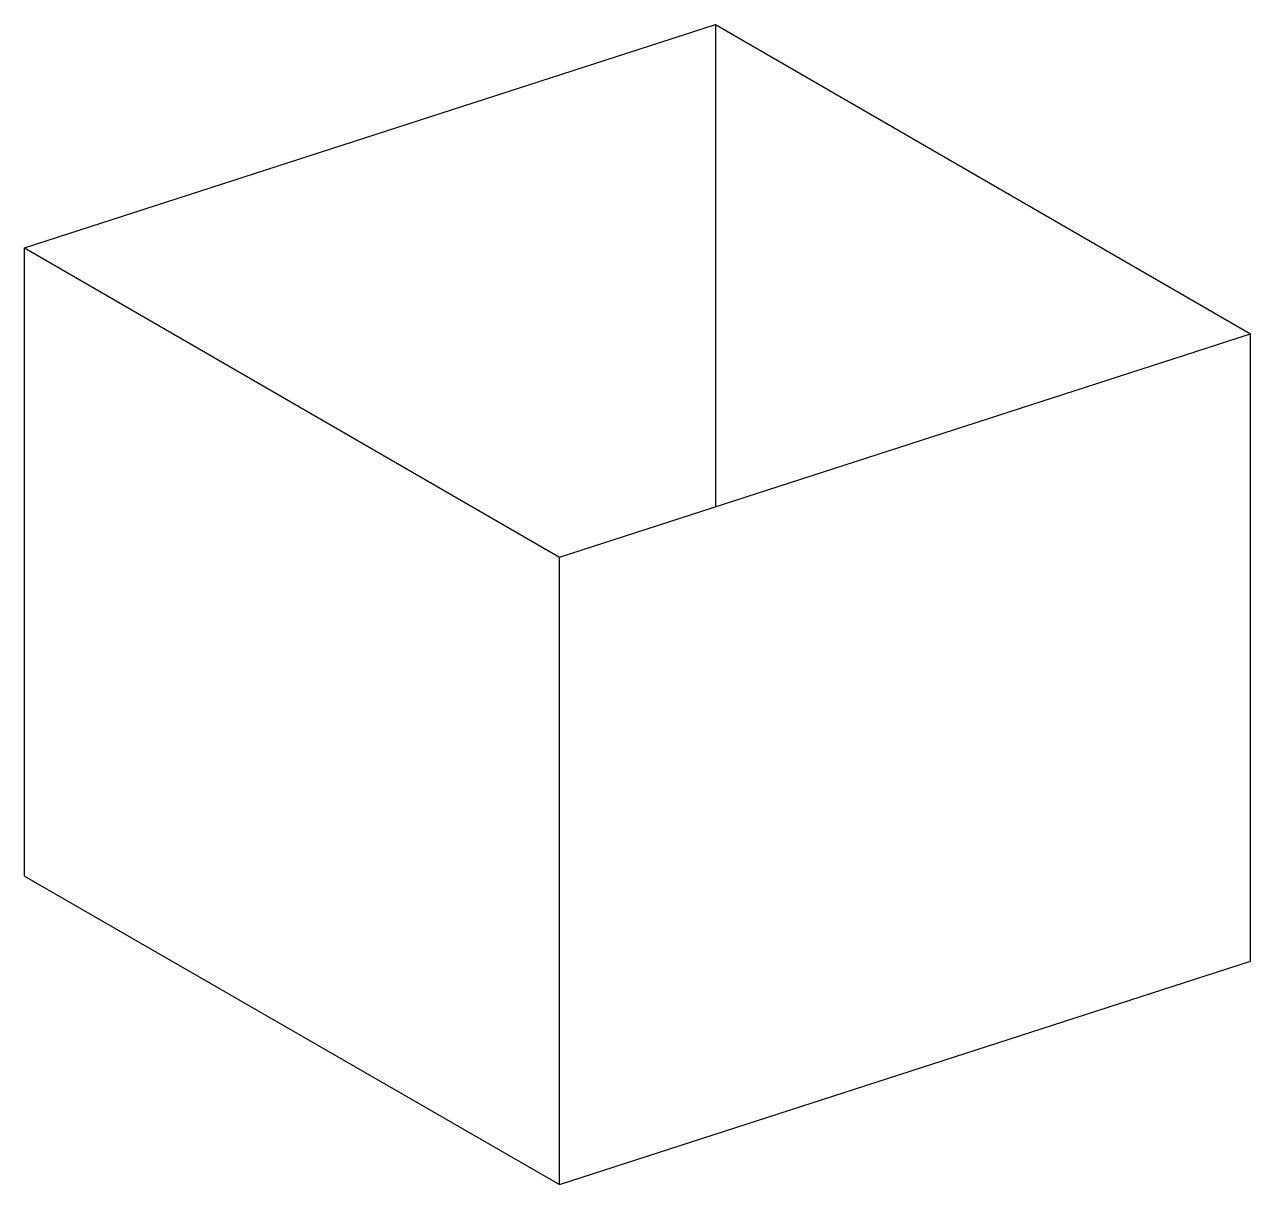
# Model space of a CAD drawing. Extents: x -2.22 to 4.7, y -2.47 to 4.08.
import ezdxf

# ---------------------------------------------------------------- set-up
doc = ezdxf.new("R2010")
doc.units = 0
doc.layers.add('CAPA_POR_DEFECTO', color=7, linetype='CONTINUOUS')

msp = doc.modelspace()

# ---------------------------------------------------------------- linework, layer by layer
at = {"layer": 'CAPA_POR_DEFECTO', "color": 7}
for p, q in [((-2.219607, 2.815511), (1.680393, 4.075511)), ((1.680393, 4.075511), (1.680393, 1.354435)), ((1.680393, 4.075511), (4.7, 2.33)), ((-2.219607, -0.729592), (-2.219607, 2.815511)), ((-2.219607, 2.815511), (0.8, 1.07)), ((0.8, 1.07), (4.7, 2.33)), ((4.7, -1.21), (4.7, 2.33)), ((0.8, -2.47), (0.8, 1.07)), ((-2.219607, -0.729592), (0.8, -2.47)), ((0.8, -2.47), (4.7, -1.21))]:
    msp.add_line(p, q, dxfattribs=at)

doc.saveas('drawing.dxf')
